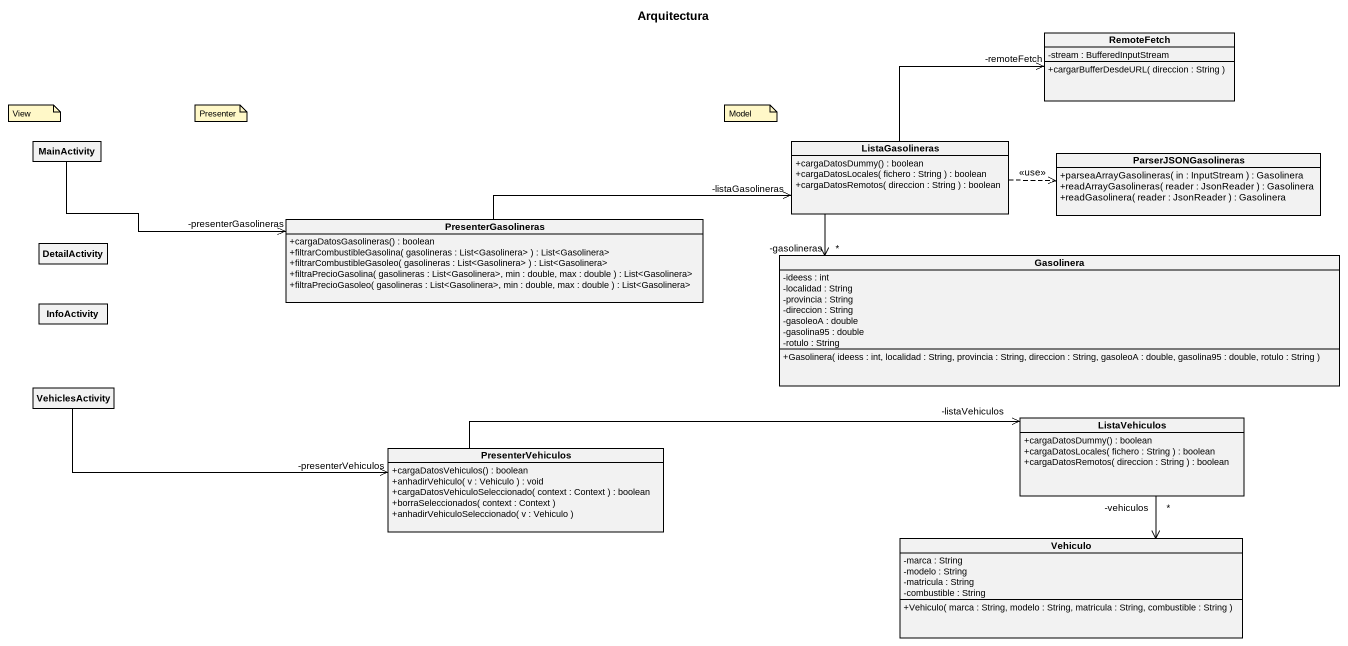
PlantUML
@startuml
title Arquitectura
hide circle
hide empty members
skinparam classAttributeIconSize 0
class RemoteFetch {
  -stream : BufferedInputStream
  +cargarBufferDesdeURL( direccion : String )
}
class MainActivity
class ListaGasolineras {
  +cargaDatosDummy() : boolean
  +cargaDatosLocales( fichero : String ) : boolean
  +cargaDatosRemotos( direccion : String ) : boolean
}
class ParserJSONGasolineras {
  +parseaArrayGasolineras( in : InputStream ) : Gasolinera
  +readArrayGasolineras( reader : JsonReader ) : Gasolinera
  +readGasolinera( reader : JsonReader ) : Gasolinera
}
class DetailActivity
class PresenterGasolineras {
  +cargaDatosGasolineras() : boolean
  +filtrarCombustibleGasolina( gasolineras : List<Gasolinera> ) : List<Gasolinera>
  +filtrarCombustibleGasoleo( gasolineras : List<Gasolinera> ) : List<Gasolinera>
  +filtraPrecioGasolina( gasolineras : List<Gasolinera>, min : double, max : double ) : List<Gasolinera>
  +filtraPrecioGasoleo( gasolineras : List<Gasolinera>, min : double, max : double ) : List<Gasolinera>
}
class Gasolinera {
  -ideess : int
  -localidad : String
  -provincia : String
  -direccion : String
  -gasoleoA : double
  -gasolina95 : double
  -rotulo : String
  +Gasolinera( ideess : int, localidad : String, provincia : String, direccion : String, gasoleoA : double, gasolina95 : double, rotulo : String )
}
class InfoActivity
class VehiclesActivity
class ListaVehiculos {
  +cargaDatosDummy() : boolean
  +cargaDatosLocales( fichero : String ) : boolean
  +cargaDatosRemotos( direccion : String ) : boolean
}
class PresenterVehiculos {
  +cargaDatosVehiculos() : boolean
  +anhadirVehiculo( v : Vehiculo ) : void
  +cargaDatosVehiculoSeleccionado( context : Context ) : boolean
  +borraSeleccionados( context : Context )
  +anhadirVehiculoSeleccionado( v : Vehiculo )
}
class Vehiculo {
  -marca : String
  -modelo : String
  -matricula : String
  -combustible : String
  +Vehiculo( marca : String, modelo : String, matricula : String, combustible : String )
}
MainActivity -right-> "-presenterGasolineras" PresenterGasolineras
ListaGasolineras -right-> "-remoteFetch" RemoteFetch
ListaGasolineras .right.> ParserJSONGasolineras : <<use>>
ListaGasolineras --> "-gasolineras\n*" Gasolinera
PresenterGasolineras -right-> "-listaGasolineras" ListaGasolineras
VehiclesActivity -right-> PresenterVehiculos : -presenterVehiculos
ListaVehiculos "*" --> Vehiculo : -vehiculos
PresenterVehiculos -right-> ListaVehiculos : -listaVehiculos
note as N1
  View
end note
note as N2
  Presenter
end note
note as N3
  Model
end note
@enduml
